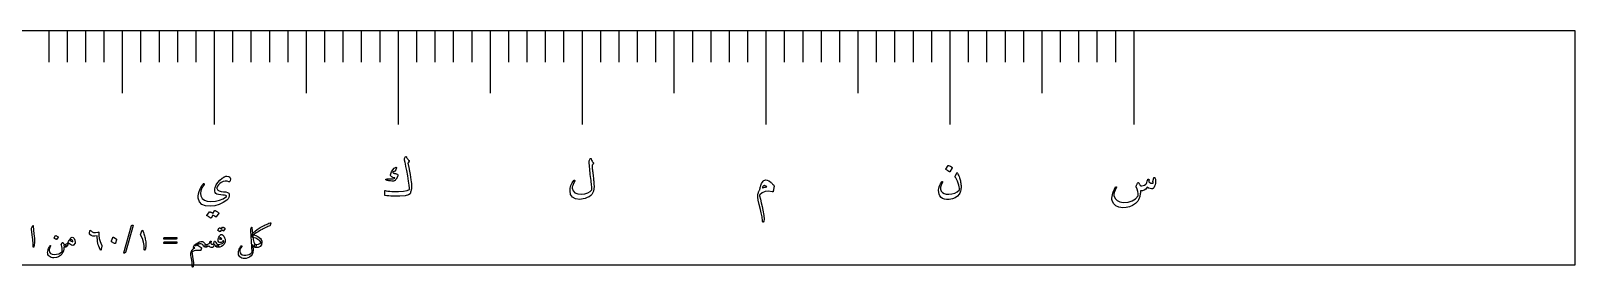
# Model space of a CAD drawing. Header units: millimetres. Extents: x -198 to 198, y 0 to 30.
# Drawn here: x 0.1 to 198, y -0.3 to 30 of the extents above; entities that cross this region are included whole.
import ezdxf

# ---------------------------------------------------------------- set-up
doc = ezdxf.new("R2010")
doc.units = ezdxf.units.MM
for name, color, linetype in [('CUT_OUTER', 1, 'Continuous'), ('ENGRAVE', 7, 'Continuous'), ('ENGRAVE_FINE', 8, 'Continuous'), ('TEXT', 5, 'Continuous')]:
    doc.layers.add(name, color=color, linetype=linetype)

msp = doc.modelspace()

# ---------------------------------------------------------------- linework, layer by layer
at = {"layer": 'CUT_OUTER'}
msp.add_lwpolyline([(-197.9899, 0), (197.9899, 0), (197.9899, 30), (-197.9899, 30)], close=True, dxfattribs=at)
at = {"layer": 'ENGRAVE'}
for points in [[(11.7851, 30), (11.7851, 22)], [(23.5702, 30), (23.5702, 18)], [(35.3553, 30), (35.3553, 22)], [(47.1405, 30), (47.1405, 18)], [(58.9256, 30), (58.9256, 22)], [(70.7107, 30), (70.7107, 18)], [(82.4958, 30), (82.4958, 22)], [(94.2809, 30), (94.2809, 18)], [(106.066, 30), (106.066, 22)], [(117.8511, 30), (117.8511, 18)], [(129.6362, 30), (129.6362, 22)], [(141.4214, 30), (141.4214, 18)]]:
    msp.add_lwpolyline(points, dxfattribs=at)
at = {"layer": 'ENGRAVE_FINE'}
for points in [[(2.357, 30), (2.357, 26)], [(4.714, 30), (4.714, 26)], [(7.0711, 30), (7.0711, 26)], [(9.4281, 30), (9.4281, 26)], [(14.1421, 30), (14.1421, 26)], [(16.4992, 30), (16.4992, 26)], [(18.8562, 30), (18.8562, 26)], [(21.2132, 30), (21.2132, 26)], [(25.9272, 30), (25.9272, 26)], [(28.2843, 30), (28.2843, 26)], [(30.6413, 30), (30.6413, 26)], [(32.9983, 30), (32.9983, 26)], [(37.7124, 30), (37.7124, 26)], [(40.0694, 30), (40.0694, 26)], [(42.4264, 30), (42.4264, 26)], [(44.7834, 30), (44.7834, 26)], [(49.4975, 30), (49.4975, 26)], [(51.8545, 30), (51.8545, 26)], [(54.2115, 30), (54.2115, 26)], [(56.5685, 30), (56.5685, 26)], [(61.2826, 30), (61.2826, 26)], [(63.6396, 30), (63.6396, 26)], [(65.9966, 30), (65.9966, 26)], [(68.3537, 30), (68.3537, 26)], [(73.0677, 30), (73.0677, 26)], [(75.4247, 30), (75.4247, 26)], [(77.7817, 30), (77.7817, 26)], [(80.1388, 30), (80.1388, 26)], [(84.8528, 30), (84.8528, 26)], [(87.2098, 30), (87.2098, 26)], [(89.5669, 30), (89.5669, 26)], [(91.9239, 30), (91.9239, 26)], [(96.6379, 30), (96.6379, 26)], [(98.9949, 30), (98.9949, 26)], [(101.352, 30), (101.352, 26)], [(103.709, 30), (103.709, 26)], [(108.423, 30), (108.423, 26)], [(110.7801, 30), (110.7801, 26)], [(113.1371, 30), (113.1371, 26)], [(115.4941, 30), (115.4941, 26)], [(120.2082, 30), (120.2082, 26)], [(122.5652, 30), (122.5652, 26)], [(124.9222, 30), (124.9222, 26)], [(127.2792, 30), (127.2792, 26)], [(131.9933, 30), (131.9933, 26)], [(134.3503, 30), (134.3503, 26)], [(136.7073, 30), (136.7073, 26)], [(139.0643, 30), (139.0643, 26)]]:
    msp.add_lwpolyline(points, dxfattribs=at)
at = {"layer": 'TEXT'}
for points in [[(48.1953, 13.8452), (48.2316, 13.776), (48.2695, 13.7105), (48.309, 13.6486), (48.3501, 13.5903), (48.3933, 13.5357), (48.4388, 13.4847), (48.4868, 13.4373), (48.5372, 13.3935), (48.5566, 13.369), (48.563, 13.3403), (48.5566, 13.3077), (48.5372, 13.271), (48.4211, 13.0774), (48.4098, 13.0565), (48.4017, 13.0387), (48.3969, 13.0242), (48.3953, 13.0129), (48.5013, 12.4897), (48.5937, 12.0169), (48.6723, 11.5946), (48.7372, 11.2226), (48.788, 10.9014), (48.8243, 10.6315), (48.8461, 10.4127), (48.8534, 10.2452), (48.8534, 9.929), (48.8477, 9.8288), (48.8372, 9.7282), (48.8219, 9.6272), (48.8017, 9.5258), (48.7763, 9.424), (48.7453, 9.3218), (48.7086, 9.2192), (48.6663, 9.1161), (48.4719, 8.9633), (48.0437, 8.8597), (47.3816, 8.8052), (46.4856, 8.8), (46.2058, 8.8097), (45.9469, 8.8258), (45.709, 8.8484), (45.4921, 8.8774), (45.4723, 8.8859), (45.4582, 8.8984), (45.4497, 8.9149), (45.4469, 8.9355), (45.4411, 9.0343), (45.4364, 9.1242), (45.433, 9.2052), (45.4308, 9.2774), (45.4298, 9.3415), (45.43, 9.3984), (45.4314, 9.448), (45.434, 9.4903), (45.4368, 9.5141), (45.4453, 9.5274), (45.4594, 9.5302), (45.4792, 9.5226), (45.63, 9.477), (45.8243, 9.4435), (46.0622, 9.4222), (46.3437, 9.4129), (47.1844, 9.4133), (47.8421, 9.4532), (48.3167, 9.5327), (48.6082, 9.6516), (48.6078, 9.848), (48.5679, 10.2048), (48.4884, 10.7222), (48.3695, 11.4), (48.2449, 12.0786), (48.1485, 12.5919), (48.0804, 12.9399), (48.0405, 13.1226), (48.028, 13.1726), (48.0163, 13.2194), (48.0054, 13.2629), (47.9953, 13.3032), (47.986, 13.3399), (47.9775, 13.3726), (47.9699, 13.4012), (47.963, 13.4258), (47.9517, 13.4794), (47.9501, 13.5306), (47.9582, 13.5794), (47.9759, 13.6258), (48.0985, 13.871), (48.1086, 13.8875), (48.1195, 13.8984), (48.1312, 13.9036), (48.1437, 13.9032), (48.159, 13.8948), (48.1727, 13.8823), (48.1848, 13.8657), (48.1953, 13.8452)], [(46.8985, 12.5032), (46.9106, 12.5016), (46.9211, 12.4968), (46.93, 12.4887), (46.9372, 12.4774), (46.9396, 12.4673), (46.9405, 12.4565), (46.9396, 12.4448), (46.9372, 12.4323), (46.8017, 12.0903), (46.7852, 12.0556), (46.7679, 12.029), (46.7497, 12.0105), (46.7308, 12), (46.6497, 11.977), (46.5808, 11.9468), (46.5239, 11.9093), (46.4792, 11.8645), (46.4703, 11.8411), (46.4824, 11.8161), (46.5155, 11.7895), (46.5695, 11.7613), (46.6056, 11.7488), (46.6429, 11.7371), (46.6814, 11.7262), (46.7211, 11.7161), (46.7624, 11.7069), (46.8058, 11.6984), (46.8511, 11.6907), (46.8985, 11.6839), (47.0622, 11.6157), (47.1146, 11.4758), (47.0558, 11.2641), (46.8856, 10.9806), (46.8155, 10.8964), (46.7469, 10.8306), (46.68, 10.7835), (46.6146, 10.7548), (46.5429, 10.7399), (46.4437, 10.7339), (46.3171, 10.7367), (46.163, 10.7484), (46.0844, 10.756), (46.0098, 10.7661), (45.9392, 10.7786), (45.8727, 10.7935), (45.8102, 10.8097), (45.7517, 10.8258), (45.6973, 10.8419), (45.6469, 10.8581), (45.6159, 10.8754), (45.5937, 10.8952), (45.5804, 10.9173), (45.5759, 10.9419), (45.58, 10.9673), (45.5921, 10.9855), (45.6122, 10.9964), (45.6405, 11), (45.7304, 11.006), (45.8324, 11.0113), (45.9465, 11.0157), (46.0727, 11.0194), (46.3082, 11.0262), (46.4921, 11.0403), (46.6243, 11.0617), (46.705, 11.0903), (46.7155, 11.098), (46.7211, 11.1081), (46.7219, 11.1206), (46.7179, 11.1355), (46.7122, 11.1448), (46.7017, 11.1532), (46.6864, 11.1609), (46.6663, 11.1677), (46.4792, 11.2129), (46.4009, 11.2355), (46.334, 11.2645), (46.2784, 11.3), (46.234, 11.3419), (46.1965, 11.3911), (46.1743, 11.4419), (46.1675, 11.4944), (46.1759, 11.5484), (46.2937, 11.9129), (46.4534, 12.1935), (46.655, 12.3903), (46.8985, 12.5032)], [(71.7526, 13.6), (71.7639, 13.6198), (71.7784, 13.6339), (71.7962, 13.6423), (71.8171, 13.6452), (71.8381, 13.6415), (71.8558, 13.6306), (71.8704, 13.6125), (71.8816, 13.5871), (71.9417, 13.4391), (72.0058, 13.3113), (72.074, 13.2036), (72.1462, 13.1161), (72.1675, 13.0847), (72.1736, 13.0484), (72.1643, 13.0073), (72.1397, 12.9613), (72.124, 12.9391), (72.1091, 12.9177), (72.095, 12.8972), (72.0816, 12.8774), (72.0691, 12.8589), (72.0575, 12.8419), (72.0466, 12.8266), (72.0365, 12.8129), (72.0195, 12.7879), (72.0075, 12.7581), (72.0002, 12.7234), (71.9978, 12.6839), (72.0054, 12.5724), (72.0155, 12.4508), (72.028, 12.3192), (72.0429, 12.1774), (72.0599, 12.0256), (72.0784, 11.8637), (72.0986, 11.6917), (72.1204, 11.5097), (72.1448, 11.328), (72.1663, 11.1573), (72.1851, 10.9974), (72.201, 10.8484), (72.2145, 10.7099), (72.226, 10.5815), (72.2355, 10.4631), (72.2429, 10.3548), (72.2514, 10.0343), (72.2252, 9.7306), (72.1643, 9.444), (72.0687, 9.1742), (71.9756, 9.0157), (71.8316, 8.8694), (71.6369, 8.7351), (71.3913, 8.6129), (71.1252, 8.5117), (70.8752, 8.4403), (70.6413, 8.3988), (70.4236, 8.3871), (69.8784, 8.4621), (69.4881, 8.6677), (69.2526, 9.004), (69.172, 9.471), (69.2002, 9.819), (69.2913, 10.1597), (69.4454, 10.4931), (69.6623, 10.8194), (69.6788, 10.8383), (69.6962, 10.85), (69.7143, 10.8544), (69.7333, 10.8516), (69.7534, 10.844), (69.7687, 10.8339), (69.7792, 10.8214), (69.7849, 10.8065), (69.7889, 10.7843), (69.7881, 10.7629), (69.7825, 10.7423), (69.772, 10.7226), (69.624, 10.4343), (69.522, 10.1887), (69.4659, 9.9859), (69.4558, 9.8258), (69.5635, 9.481), (69.7962, 9.2403), (70.1538, 9.1036), (70.6365, 9.071), (71.0716, 9.1181), (71.4413, 9.2274), (71.7458, 9.3988), (71.9849, 9.6323), (71.9798, 9.745), (71.9712, 9.8766), (71.9589, 10.0272), (71.9429, 10.1968), (71.923, 10.3857), (71.8986, 10.5944), (71.8698, 10.8228), (71.8365, 11.071), (71.805, 11.327), (71.7752, 11.579), (71.747, 11.827), (71.7204, 12.071), (71.6958, 12.3109), (71.6736, 12.5468), (71.6538, 12.7786), (71.6365, 13.0065), (71.6107, 13.2258), (71.6119, 13.2508), (71.6155, 13.2742), (71.6216, 13.296), (71.63, 13.3161)], [(117.6382, 12.7355), (117.6463, 12.7435), (117.6576, 12.7484), (117.6721, 12.75), (117.6898, 12.7484), (117.8152, 12.6976), (117.9334, 12.6355), (118.0443, 12.5621), (118.1479, 12.4774), (118.158, 12.4645), (118.1624, 12.4516), (118.1612, 12.4387), (118.1544, 12.4258), (117.8511, 11.9355), (117.8398, 11.9238), (117.8253, 11.921), (117.8076, 11.927), (117.7866, 11.9419), (117.7685, 11.9548), (117.7398, 11.9742), (117.7007, 12), (117.6511, 12.0323), (117.5902, 12.071), (117.5173, 12.1161), (117.4322, 12.1677), (117.335, 12.2258), (117.3221, 12.2355), (117.3156, 12.2452), (117.3156, 12.2548), (117.3221, 12.2645)], [(25.4347, 10.6581), (25.2259, 10.7278), (24.9928, 10.7306), (24.7355, 10.6665), (24.4541, 10.5355), (24.2755, 10.4105), (24.1267, 10.2613), (24.0077, 10.0879), (23.9186, 9.8903), (23.9097, 9.8508), (23.9089, 9.8097), (23.9162, 9.7669), (23.9315, 9.7226), (24.0339, 9.5847), (24.2057, 9.4806), (24.4468, 9.4105), (24.7573, 9.3742), (25.0638, 9.3415), (25.2864, 9.2823), (25.4251, 9.1964), (25.4799, 9.0839), (25.486, 8.8484), (25.4396, 8.6387), (25.3408, 8.4548), (25.1896, 8.2968), (24.7093, 7.969), (24.1976, 7.7274), (23.6545, 7.5722), (23.0799, 7.5032), (22.4525, 7.5468), (21.9831, 7.7355), (21.6718, 8.0694), (21.5186, 8.5484), (21.5097, 8.8113), (21.5476, 9.0968), (21.6323, 9.4048), (21.7638, 9.7355), (21.8095, 9.8274), (21.8565, 9.9161), (21.9047, 10.0016), (21.9541, 10.0839), (22.0051, 10.1633), (22.0581, 10.2403), (22.1132, 10.3149), (22.1702, 10.3871), (22.2009, 10.4169), (22.2283, 10.429), (22.2525, 10.4234), (22.2735, 10.4), (22.2851, 10.371), (22.288, 10.3419), (22.2819, 10.3129), (22.267, 10.2839), (22.0017, 9.8565), (21.8444, 9.471), (21.7952, 9.1274), (21.8541, 8.8258), (22.0436, 8.5081), (22.3218, 8.2839), (22.6888, 8.1532), (23.1444, 8.1161), (23.7283, 8.1625), (24.2541, 8.2823), (24.7218, 8.4754), (25.1315, 8.7419), (25.1561, 8.7645), (25.1654, 8.7871), (25.1593, 8.8097), (25.138, 8.8323), (25.0513, 8.8742), (24.9009, 8.9097), (24.6868, 8.9387), (24.4089, 8.9613), (24.1263, 8.996), (23.9105, 9.0613), (23.7618, 9.1573), (23.6799, 9.2839), (23.642, 9.4327), (23.6315, 9.5887), (23.6485, 9.752), (23.6928, 9.9226), (23.8368, 10.2577), (24.0364, 10.5661), (24.2916, 10.848), (24.6025, 11.1032), (24.6851, 11.1637), (24.7654, 11.2161), (24.8432, 11.2605), (24.9186, 11.2968), (24.9912, 11.3254), (25.0605, 11.3468), (25.1267, 11.3609), (25.1896, 11.3677), (25.4355, 11.3448), (25.5864, 11.2371), (25.642, 11.0448), (25.6025, 10.7677), (25.5726, 10.6931), (25.5347, 10.65), (25.4888, 10.6383), (25.4347, 10.6581)], [(93.4938, 9.6129), (93.5113, 9.7159), (93.5317, 9.8185), (93.5549, 9.9208), (93.5809, 10.0226), (93.6105, 10.1232), (93.6446, 10.2218), (93.6831, 10.3183), (93.7261, 10.4129), (93.8212, 10.5843), (93.9196, 10.7177), (94.0212, 10.8133), (94.1261, 10.871), (94.2857, 10.8988), (94.4615, 10.8661), (94.6535, 10.773), (94.8615, 10.6194), (94.9188, 10.5702), (94.9745, 10.5194), (95.0285, 10.4669), (95.0809, 10.4129), (95.1321, 10.3573), (95.1825, 10.3), (95.2321, 10.2411), (95.2809, 10.1806), (95.3059, 10.1456), (95.3228, 10.1113), (95.3317, 10.0778), (95.3325, 10.0452), (95.3107, 9.9135), (95.2906, 9.796), (95.272, 9.6925), (95.2551, 9.6032), (95.2402, 9.5292), (95.2277, 9.4718), (95.2176, 9.4308), (95.2099, 9.4065), (95.191, 9.3766), (95.1664, 9.3581), (95.1361, 9.3508), (95.1003, 9.3548), (94.6007, 9.425), (94.1664, 9.3839), (93.7974, 9.2315), (93.4938, 8.9677), (93.4724, 8.9355), (93.4599, 8.9032), (93.4563, 8.871), (93.4615, 8.8387), (93.5753, 8.404), (93.6841, 7.9516), (93.7882, 7.4815), (93.8874, 6.9935), (93.9995, 6.3371), (94.0454, 5.8645), (94.0253, 5.5758), (93.939, 5.471), (93.9039, 5.479), (93.8761, 5.5097), (93.8555, 5.5629), (93.8422, 5.6387), (93.8265, 5.7968), (93.8051, 5.9613), (93.7781, 6.1323), (93.7454, 6.3097), (93.7079, 6.4931), (93.6664, 6.6823), (93.6208, 6.877), (93.5712, 7.0774), (93.4055, 7.7496), (93.2954, 8.2823), (93.241, 8.6754), (93.2422, 8.929), (93.2605, 9.047), (93.2833, 9.1556), (93.3105, 9.255), (93.3422, 9.3452), (93.3771, 9.426), (93.414, 9.4976), (93.4529, 9.5599), (93.4938, 9.6129)], [(93.8293, 9.8516), (93.889, 9.8764), (93.9519, 9.8992), (94.018, 9.92), (94.0874, 9.9387), (94.1595, 9.9554), (94.2341, 9.9702), (94.3111, 9.9829), (94.3906, 9.9935), (94.2789, 10.0786), (94.1825, 10.1339), (94.1015, 10.1593), (94.0357, 10.1548), (93.9575, 10.1165), (93.897, 10.0532), (93.8543, 9.9649), (93.8293, 9.8516)], [(118.8318, 11.7677), (118.8858, 11.6589), (118.9382, 11.5452), (118.989, 11.4266), (119.0382, 11.3032), (119.085, 11.1742), (119.1285, 11.0387), (119.1689, 10.8968), (119.206, 10.7484), (119.2378, 10.6006), (119.2624, 10.454), (119.2798, 10.3087), (119.2898, 10.1645), (119.2927, 10.0212), (119.2882, 9.8782), (119.2765, 9.7357), (119.2576, 9.5935), (119.2261, 9.4444), (119.1834, 9.3065), (119.1294, 9.1798), (119.064, 9.0645), (118.8419, 8.802), (118.5495, 8.6016), (118.187, 8.4633), (117.7544, 8.3871), (117.4415, 8.3794), (117.1673, 8.421), (116.9318, 8.5117), (116.735, 8.6516), (116.587, 8.8315), (116.485, 9.0419), (116.429, 9.2831), (116.4189, 9.5548), (116.4556, 9.8427), (116.5334, 10.1194), (116.6523, 10.3847), (116.8124, 10.6387), (116.8378, 10.6677), (116.8624, 10.6839), (116.8862, 10.6871), (116.9092, 10.6774), (116.9306, 10.6573), (116.9366, 10.629), (116.9273, 10.5927), (116.9027, 10.5484), (116.7431, 10.2286), (116.664, 9.9403), (116.6656, 9.6835), (116.7479, 9.4581), (116.8983, 9.2774), (117.1108, 9.1484), (117.3854, 9.071), (117.7221, 9.0452), (118.129, 9.0851), (118.4915, 9.1919), (118.8096, 9.3657), (119.0834, 9.6065), (119.089, 9.6149), (119.0931, 9.6274), (119.0955, 9.644), (119.0963, 9.6645), (119.087, 9.8262), (119.0527, 10.0145), (118.9935, 10.2294), (118.9092, 10.471), (118.8616, 10.5925), (118.8156, 10.7056), (118.7713, 10.8103), (118.7285, 10.9065), (118.687, 10.9938), (118.6463, 11.0718), (118.6064, 11.1405), (118.5673, 11.2), (118.5487, 11.231), (118.5382, 11.2597), (118.5358, 11.2859), (118.5415, 11.3097), (118.735, 11.7871), (118.7531, 11.8149), (118.7753, 11.821), (118.8015, 11.8052), (118.8318, 11.7677)], [(143.9826, 11.1419), (143.9939, 11.1702), (144.0085, 11.1903), (144.0262, 11.2024), (144.0472, 11.2065), (144.0742, 11.2032), (144.0972, 11.1935), (144.1161, 11.1774), (144.131, 11.1548), (144.1677, 11.0742), (144.1939, 10.9742), (144.2097, 10.8548), (144.2149, 10.7161), (144.2008, 10.4895), (144.1585, 10.2742), (144.0879, 10.0702), (143.9891, 9.8774), (143.9552, 9.831), (143.9181, 9.7952), (143.8778, 9.7698), (143.8343, 9.7548), (143.6766, 9.7448), (143.5068, 9.7726), (143.325, 9.8383), (143.131, 9.9419), (142.9677, 9.7181), (142.7746, 9.5694), (142.5516, 9.4956), (142.2988, 9.4968), (142.2905, 9.3607), (142.2786, 9.2298), (142.2631, 9.1042), (142.2439, 8.9839), (142.2212, 8.8679), (142.1947, 8.7556), (142.1647, 8.647), (142.131, 8.5419), (142.0528, 8.3524), (141.9472, 8.1774), (141.8141, 8.0169), (141.6536, 7.871), (141.2782, 7.621), (140.881, 7.4452), (140.4621, 7.3435), (140.0214, 7.3161), (139.525, 7.3835), (139.1326, 7.5597), (138.8443, 7.8448), (138.6601, 8.2387), (138.6351, 8.3806), (138.631, 8.5484), (138.648, 8.7419), (138.6859, 8.9613), (138.7468, 9.2016), (138.8326, 9.4516), (138.9435, 9.7113), (139.0794, 9.9806), (139.0903, 9.9976), (139.1036, 10.0097), (139.1193, 10.0169), (139.1375, 10.0194), (139.1556, 10.0177), (139.1714, 10.0129), (139.1847, 10.0048), (139.1955, 9.9935), (139.2028, 9.977), (139.2052, 9.9597), (139.2028, 9.9415), (139.1955, 9.9226), (139.023, 9.5641), (138.9117, 9.2694), (138.8617, 9.0383), (138.873, 8.871), (139.0359, 8.502), (139.2923, 8.2339), (139.6423, 8.0665), (140.0859, 8), (140.706, 8.0395), (141.231, 8.1968), (141.6609, 8.4718), (141.9955, 8.8645), (141.9943, 9.1234), (141.952, 9.3968), (141.8685, 9.6847), (141.7439, 9.9871), (141.7282, 10.0177), (141.7197, 10.0452), (141.7185, 10.0694), (141.7246, 10.0903), (141.7593, 10.1623), (141.7923, 10.2298), (141.8238, 10.2929), (141.8536, 10.3516), (141.8818, 10.405), (141.9085, 10.4524), (141.9335, 10.4938), (141.9568, 10.529), (141.9701, 10.544), (141.9843, 10.55), (141.9992, 10.5472), (142.0149, 10.5355), (142.023, 10.5266), (142.0343, 10.5129), (142.0488, 10.4944), (142.0665, 10.471), (142.0867, 10.4427), (142.1085, 10.4097), (142.1318, 10.3718), (142.1568, 10.329), (142.2076, 10.2468), (142.2504, 10.1871), (142.2851, 10.15), (142.3117, 10.1355), (142.4794, 10.1214), (142.6472, 10.15), (142.8149, 10.2214), (142.9826, 10.3355), (143.0435, 10.4113), (143.1036, 10.5355), (143.1629, 10.7081), (143.2214, 10.929), (143.227, 10.95), (143.2375, 10.9677), (143.2528, 10.9823), (143.273, 10.9935), (143.2919, 11.0008), (143.3101, 11.0032), (143.3274, 11.0008), (143.3439, 10.9935), (143.3685, 10.9532), (143.3778, 10.8774), (143.3718, 10.7661), (143.3504, 10.6194), (143.4806, 10.5395), (143.6197, 10.4871), (143.7677, 10.4621), (143.9246, 10.4645), (143.9226, 10.5117), (143.9165, 10.55), (143.9064, 10.5794), (143.8923, 10.6), (143.8762, 10.6194), (143.8665, 10.6387), (143.8633, 10.6581), (143.8665, 10.6774)], [(23.6283, 6.9355), (23.6364, 6.9435), (23.6476, 6.9484), (23.6622, 6.95), (23.6799, 6.9484), (23.7434, 6.9246), (23.8049, 6.8984), (23.8644, 6.8698), (23.9218, 6.8387), (23.9777, 6.8048), (24.0323, 6.7677), (24.0858, 6.7274), (24.138, 6.6839), (24.148, 6.6706), (24.1525, 6.6565), (24.1513, 6.6415), (24.1444, 6.6258), (23.8347, 6.1355), (23.8263, 6.129), (23.8138, 6.129), (23.7972, 6.1355), (23.7767, 6.1484), (23.7626, 6.1603), (23.7396, 6.1766), (23.7077, 6.1974), (23.667, 6.2226), (23.617, 6.2526), (23.5573, 6.2879), (23.488, 6.3284), (23.4089, 6.3742), (23.1638, 5.9935), (23.1525, 5.9819), (23.138, 5.979), (23.1202, 5.9851), (23.0993, 6), (23.0811, 6.0129), (23.0525, 6.0323), (23.0134, 6.0581), (22.9638, 6.0903), (22.9029, 6.129), (22.8299, 6.1742), (22.7448, 6.2258), (22.6476, 6.2839), (22.6376, 6.2935), (22.6331, 6.3032), (22.6343, 6.3129), (22.6412, 6.3226), (22.9573, 6.7935), (22.9654, 6.8016), (22.9767, 6.8065), (22.9912, 6.8081), (23.0089, 6.8065), (23.063, 6.7889), (23.1154, 6.7685), (23.1662, 6.7454), (23.2154, 6.7194), (23.263, 6.6909), (23.3089, 6.6605), (23.3533, 6.628), (23.396, 6.5935)], [(0.2702, 4.9516), (0.3087, 5.0262), (0.3397, 5.0524), (0.3632, 5.0302), (0.379, 4.9597), (0.4718, 3.9718), (0.527, 3.3654), (0.5393, 2.881), (0.5088, 2.5186), (0.4355, 2.2782), (0.4221, 2.2586), (0.4103, 2.248), (0.3999, 2.2465), (0.3911, 2.254), (0.3841, 2.2659), (0.379, 2.2812), (0.376, 2.3002), (0.375, 2.3226), (0.375, 2.4972), (0.3669, 2.6825), (0.3508, 2.8783), (0.3266, 3.0847), (0.3213, 3.1386), (0.3054, 3.2843), (0.279, 3.5217), (0.2419, 3.8508), (0.1532, 4.5806), (0.1512, 4.6195), (0.1532, 4.6552), (0.1593, 4.688), (0.1694, 4.7177)], [(7.6371, 4.3548), (7.6583, 4.4166), (7.6895, 4.4365), (7.7308, 4.4146), (7.7823, 4.3508), (7.9244, 4.2117), (8.121, 4.1411), (8.372, 4.1391), (8.6774, 4.2056), (8.7243, 4.2135), (8.756, 4.2046), (8.7727, 4.1792), (8.7742, 4.1371), (8.7674, 3.7465), (8.8236, 3.3569), (8.9428, 2.9682), (9.125, 2.5806), (9.1487, 2.5267), (9.1633, 2.4738), (9.1689, 2.4219), (9.1653, 2.371), (9.0968, 1.9879), (9.0751, 1.9108), (9.0464, 1.881), (9.0106, 1.8987), (8.9677, 1.9637), (8.87, 2.1652), (8.7863, 2.3705), (8.7167, 2.5795), (8.6613, 2.7923), (8.62, 3.0084), (8.5927, 3.2273), (8.5796, 3.449), (8.5806, 3.6734), (8.5796, 3.6915), (8.5766, 3.7056), (8.5716, 3.7157), (8.5645, 3.7218), (8.5625, 3.7218), (8.5605, 3.7218), (8.5585, 3.7218), (8.5565, 3.7218), (8.2588, 3.6706), (8.003, 3.6825), (7.7891, 3.7573), (7.6169, 3.8952), (7.5932, 3.9282), (7.5786, 3.9627), (7.5731, 3.9987), (7.5766, 4.0363)], [(13.125, 5.0806), (13.1416, 5.0784), (13.1552, 5.0716), (13.1658, 5.0602), (13.1734, 5.0444), (12.1935, 1.5887), (12.1888, 1.5776), (12.1784, 1.5645), (12.1626, 1.5494), (12.1411, 1.5323), (12.1182, 1.5181), (12.0938, 1.5081), (12.0678, 1.502), (12.0403, 1.5), (12.03, 1.5005), (12.0192, 1.502), (12.0078, 1.5045), (11.996, 1.5081), (11.9884, 1.5118), (11.9819, 1.5151), (11.9763, 1.5179), (11.9718, 1.5202), (11.9677, 1.5282), (12.9677, 5.0242), (12.969, 5.0285), (12.9728, 5.0333), (12.9791, 5.0386), (12.9879, 5.0444), (12.9975, 5.0504), (13.0101, 5.0565), (13.0257, 5.0625), (13.0444, 5.0685), (13.063, 5.0738), (13.0827, 5.0776), (13.1033, 5.0799), (13.125, 5.0806)], [(14.2863, 4.3629), (14.3175, 4.4234), (14.3548, 4.4315), (14.3982, 4.3871), (14.4476, 4.2903), (14.5038, 4.1399), (14.5554, 3.9909), (14.6026, 3.8435), (14.6452, 3.6976), (14.683, 3.5532), (14.7157, 3.4103), (14.7434, 3.2689), (14.7661, 3.129), (14.7901, 2.9393), (14.8054, 2.7611), (14.8122, 2.5945), (14.8105, 2.4395), (14.8009, 2.2959), (14.7843, 2.1633), (14.7606, 2.0418), (14.7298, 1.9315), (14.7162, 1.904), (14.6996, 1.8861), (14.6799, 1.8778), (14.6573, 1.879), (14.6343, 1.8886), (14.6179, 1.9052), (14.6081, 1.9289), (14.6048, 1.9597), (14.5832, 2.4574), (14.506, 2.9224), (14.3735, 3.3546), (14.1855, 3.754), (14.159, 3.8122), (14.1442, 3.8659), (14.1409, 3.9151), (14.1492, 3.9597)], [(24.6331, 4.8387), (24.6381, 4.8438), (24.6452, 4.8468), (24.6542, 4.8478), (24.6653, 4.8468), (24.705, 4.8319), (24.7434, 4.8155), (24.7806, 4.7976), (24.8165, 4.7782), (24.8514, 4.7571), (24.8856, 4.7339), (24.919, 4.7087), (24.9516, 4.6815), (24.9579, 4.6731), (24.9607, 4.6643), (24.9599, 4.655), (24.9556, 4.6452), (24.7621, 4.3387), (24.7568, 4.3347), (24.749, 4.3347), (24.7387, 4.3387), (24.7258, 4.3468), (24.717, 4.3542), (24.7026, 4.3644), (24.6827, 4.3774), (24.6573, 4.3931), (24.626, 4.4119), (24.5887, 4.434), (24.5454, 4.4593), (24.496, 4.4879), (24.3427, 4.25), (24.3357, 4.2427), (24.3266, 4.2409), (24.3155, 4.2447), (24.3024, 4.254), (24.2911, 4.2621), (24.2732, 4.2742), (24.2487, 4.2903), (24.2177, 4.3105), (24.1797, 4.3347), (24.1341, 4.3629), (24.0809, 4.3952), (24.0202, 4.4315), (24.0139, 4.4375), (24.0111, 4.4435), (24.0118, 4.4496), (24.0161, 4.4556), (24.2137, 4.75), (24.2188, 4.755), (24.2258, 4.7581), (24.2349, 4.7591), (24.246, 4.7581), (24.2797, 4.7471), (24.3125, 4.7344), (24.3443, 4.7199), (24.375, 4.7036), (24.4047, 4.6859), (24.4335, 4.6668), (24.4612, 4.6465), (24.4879, 4.625)], [(28.5161, 2.375), (28.5502, 1.9287), (28.5272, 1.5736), (28.4473, 1.3097), (28.3105, 1.1371), (28.095, 0.9904), (27.8841, 0.8851), (27.6777, 0.8211), (27.4758, 0.7984), (27.2868, 0.8105), (27.119, 0.8508), (26.9723, 0.9194), (26.8468, 1.0161), (26.7513, 1.1376), (26.6905, 1.2802), (26.6646, 1.4441), (26.6734, 1.629), (26.6912, 1.7278), (26.7162, 1.8266), (26.7486, 1.9254), (26.7883, 2.0242), (26.8356, 2.123), (26.8906, 2.2218), (26.9535, 2.3206), (27.0242, 2.4194), (27.0348, 2.4299), (27.0464, 2.4375), (27.059, 2.442), (27.0726, 2.4435), (27.0839, 2.442), (27.0938, 2.4375), (27.1021, 2.4299), (27.1089, 2.4194), (27.1127, 2.4065), (27.1119, 2.3921), (27.1066, 2.3763), (27.0968, 2.3589), (26.9569, 2.1242), (26.876, 1.9123), (26.8541, 1.723), (26.8911, 1.5565), (26.9952, 1.3999), (27.1502, 1.2933), (27.3561, 1.2366), (27.6129, 1.2298), (27.8402, 1.2661), (28.0544, 1.3427), (28.2555, 1.4597), (28.4435, 1.6169), (28.25, 4.3589), (28.2457, 4.4244), (28.245, 4.4798), (28.2477, 4.5252), (28.254, 4.5605), (28.3306, 4.8024), (28.3569, 4.8246), (28.379, 4.8185), (28.3972, 4.7843), (28.4113, 4.7218), (28.5161, 3.6532), (28.5678, 3.2324), (28.6381, 2.9214), (28.7271, 2.7203), (28.8347, 2.629), (28.8911, 2.594), (28.9274, 2.5534), (28.9435, 2.5073), (28.9395, 2.4556), (28.906, 2.3448), (28.878, 2.2661), (28.8556, 2.2198), (28.8387, 2.2056), (28.7261, 2.2475), (28.63, 2.3246), (28.5507, 2.437), (28.4879, 2.5847)], [(28.6089, 3.8427), (28.9093, 3.7442), (29.1573, 3.6341), (29.3528, 3.5123), (29.496, 3.379), (29.5824, 3.2606), (29.6442, 3.1431), (29.6812, 3.0267), (29.6935, 2.9113), (29.6399, 2.5723), (29.4788, 2.3417), (29.2104, 2.2195), (28.8347, 2.2056), (28.808, 2.2127), (28.7843, 2.2298), (28.7636, 2.2571), (28.746, 2.2944), (28.7301, 2.3475), (28.7228, 2.3982), (28.724, 2.4463), (28.7339, 2.4919), (28.7568, 2.5565), (28.7813, 2.6008), (28.8072, 2.625), (28.8347, 2.629), (29.0426, 2.6167), (29.2349, 2.6482), (29.4115, 2.7235), (29.5726, 2.8427), (29.5824, 2.8526), (29.5877, 2.8619), (29.5885, 2.8707), (29.5847, 2.879), (29.4148, 3.0806), (29.1835, 3.254), (28.8906, 3.3992), (28.5363, 3.5161), (28.4992, 3.5365), (28.4728, 3.5776), (28.4569, 3.6394), (28.4516, 3.7218), (28.4541, 3.7946), (28.4617, 3.8599), (28.4743, 3.9176), (28.4919, 3.9677), (28.6056, 4.1386), (28.8054, 4.3286), (29.0915, 4.5378), (29.4637, 4.7661), (29.6299, 4.8587), (29.7939, 4.9471), (29.9555, 5.0311), (30.1149, 5.1109), (30.2721, 5.1864), (30.4269, 5.2576), (30.5795, 5.3245), (30.7298, 5.3871), (30.7777, 5.3982), (30.8085, 5.3911), (30.8221, 5.3659), (30.8185, 5.3226), (30.7581, 5.0685), (30.7495, 5.0426), (30.7359, 5.0212), (30.7172, 5.0043), (30.6935, 4.9919), (30.5781, 4.948), (30.4536, 4.8967), (30.3201, 4.8381), (30.1774, 4.7722), (30.026, 4.6987), (29.8659, 4.6174), (29.6973, 4.5284), (29.5202, 4.4315), (29.1895, 4.2434), (28.9274, 4.0827), (28.7339, 3.9491), (28.6089, 3.8427)], [(4.0887, 2.8468), (4.1018, 2.869), (4.1169, 2.879), (4.1341, 2.877), (4.1532, 2.8629), (4.1641, 2.8513), (4.1764, 2.8367), (4.1903, 2.8191), (4.2056, 2.7984), (4.2223, 2.7749), (4.2399, 2.749), (4.2586, 2.7205), (4.2782, 2.6895), (4.3067, 2.656), (4.3438, 2.6321), (4.3894, 2.6177), (4.4435, 2.6129), (4.4814, 2.6076), (4.5101, 2.5917), (4.5297, 2.5653), (4.5403, 2.5282), (4.5431, 2.4882), (4.5393, 2.4446), (4.529, 2.3974), (4.5121, 2.3468), (4.4942, 2.3044), (4.4768, 2.2742), (4.4599, 2.256), (4.4435, 2.25), (4.3185, 2.25), (4.2916, 2.0186), (4.2349, 1.7964), (4.1484, 1.5832), (4.0323, 1.379), (3.8548, 1.1764), (3.625, 1.0282), (3.3427, 0.9345), (3.0081, 0.8952), (2.8354, 0.9032), (2.6804, 0.9395), (2.5431, 1.004), (2.4234, 1.0968), (2.3291, 1.2094), (2.2641, 1.3337), (2.2283, 1.4695), (2.2218, 1.6169), (2.2302, 1.697), (2.2475, 1.7838), (2.2736, 1.8774), (2.3085, 1.9778), (2.3517, 2.0851), (2.4027, 2.1991), (2.4616, 2.3199), (2.5282, 2.4476), (2.5348, 2.4582), (2.5423, 2.4657), (2.5509, 2.4703), (2.5605, 2.4718), (2.5736, 2.4708), (2.5847, 2.4677), (2.5938, 2.4627), (2.6008, 2.4556), (2.6066, 2.4448), (2.6079, 2.4325), (2.6046, 2.4186), (2.5968, 2.4032), (2.5111, 2.2266), (2.4516, 2.0796), (2.4183, 1.9624), (2.4113, 1.875), (2.4622, 1.6399), (2.5867, 1.4708), (2.7848, 1.3677), (3.0565, 1.3306), (3.3707, 1.3521), (3.6442, 1.4204), (3.8768, 1.5355), (4.0685, 1.6976), (4.0895, 1.9312), (4.0837, 2.1442), (4.0512, 2.3364), (3.9919, 2.5081), (3.9816, 2.5335), (3.9748, 2.5534), (3.9715, 2.5678), (3.9718, 2.5766)], [(3.2379, 3.746), (3.2429, 3.751), (3.25, 3.754), (3.2591, 3.755), (3.2702, 3.754), (3.3485, 3.7223), (3.4224, 3.6835), (3.4917, 3.6376), (3.5565, 3.5847), (3.5628, 3.5766), (3.5655, 3.5685), (3.5648, 3.5605), (3.5605, 3.5524), (3.371, 3.246), (3.3639, 3.2387), (3.3548, 3.2369), (3.3438, 3.2407), (3.3306, 3.25), (3.3193, 3.2581), (3.3014, 3.2702), (3.277, 3.2863), (3.246, 3.3065), (3.2079, 3.3306), (3.1623, 3.3589), (3.1091, 3.3911), (3.0484, 3.4274), (3.0403, 3.4335), (3.0363, 3.4395), (3.0363, 3.4456), (3.0403, 3.4516)], [(5.3831, 3.5323), (5.5093, 3.4874), (5.6139, 3.3609), (5.6968, 3.1527), (5.7581, 2.8629), (5.7603, 2.842), (5.7591, 2.8236), (5.7543, 2.8077), (5.746, 2.7944), (5.5242, 2.5161), (5.5088, 2.4992), (5.4909, 2.4889), (5.4705, 2.4851), (5.4476, 2.4879), (5.2969, 2.5393), (5.1552, 2.6048), (5.0227, 2.6845), (4.8992, 2.7782), (4.7996, 2.5471), (4.6905, 2.3821), (4.5718, 2.283), (4.4435, 2.25), (4.4292, 2.2553), (4.4143, 2.2712), (4.3989, 2.2976), (4.3831, 2.3347), (4.3586, 2.4264), (4.3498, 2.5), (4.3566, 2.5554), (4.379, 2.5927), (4.3921, 2.6016), (4.4073, 2.6079), (4.4244, 2.6116), (4.4435, 2.6129), (4.5353, 2.6285), (4.625, 2.6714), (4.7127, 2.7414), (4.7984, 2.8387), (4.8359, 2.8952), (4.8921, 2.9879), (4.967, 3.1169), (5.0605, 3.2823), (5.1336, 3.3916), (5.2117, 3.4698), (5.2949, 3.5166), (5.3831, 3.5323)], [(5.0927, 3.1371), (5.1683, 3.0741), (5.254, 3.0222), (5.3498, 2.9814), (5.4556, 2.9516), (5.4498, 3.031), (5.4284, 3.0958), (5.3914, 3.1459), (5.3387, 3.1815), (5.278, 3.1998), (5.2167, 3.1986), (5.155, 3.1777), (5.0927, 3.1371)], [(10.5605, 3.5081), (10.5673, 3.5244), (10.5756, 3.5373), (10.5854, 3.5466), (10.5968, 3.5524), (10.6142, 3.5572), (10.6341, 3.5554), (10.6565, 3.5471), (10.6815, 3.5323), (11.0161, 3.3185), (11.0444, 3.2918), (11.0605, 3.2601), (11.0645, 3.2233), (11.0565, 3.1815), (10.9274, 2.7823), (10.9068, 2.7437), (10.877, 2.7248), (10.8382, 2.7256), (10.7903, 2.746), (10.4234, 2.9597), (10.4042, 2.9778), (10.3952, 3.004), (10.3962, 3.0383), (10.4073, 3.0806)], [(18.7137, 3.2903), (17.1169, 3.2903), (17.1067, 3.2935), (17.1003, 3.3029), (17.0977, 3.3187), (17.0988, 3.3407), (17.1028, 3.3662), (17.1089, 3.3921), (17.1169, 3.4186), (17.127, 3.4456), (17.1385, 3.4699), (17.1507, 3.4884), (17.1637, 3.5011), (17.1774, 3.5081), (18.7661, 3.5081), (18.7782, 3.505), (18.7863, 3.496), (18.7903, 3.4808), (18.7903, 3.4597), (18.7872, 3.4352), (18.7818, 3.4103), (18.7741, 3.3848), (18.7641, 3.3589), (18.7526, 3.3349), (18.7404, 3.3155), (18.7274, 3.3007), (18.7137, 3.2903)], [(18.7137, 2.7218), (17.1169, 2.7218), (17.1067, 2.7249), (17.1003, 2.7344), (17.0977, 2.7501), (17.0988, 2.7722), (17.1028, 2.7976), (17.1089, 2.8236), (17.1169, 2.8501), (17.127, 2.877), (17.1385, 2.9013), (17.1507, 2.9199), (17.1637, 2.9326), (17.1774, 2.9395), (18.7661, 2.9395), (18.7782, 2.9365), (18.7863, 2.9274), (18.7903, 2.9123), (18.7903, 2.8911), (18.7872, 2.8667), (18.7818, 2.8417), (18.7741, 2.8163), (18.7641, 2.7903), (18.7526, 2.7664), (18.7404, 2.747), (18.7274, 2.7321), (18.7137, 2.7218)], [(20.9355, 2.2742), (20.9788, 2.3891), (21.0161, 2.4758), (21.0474, 2.5343), (21.0726, 2.5645), (21.1116, 2.5746), (21.1764, 2.5685), (21.2669, 2.5464), (21.3831, 2.5081), (21.5159, 2.4546), (21.6442, 2.3911), (21.7679, 2.3175), (21.8871, 2.2339), (21.9168, 2.2051), (21.9335, 2.1714), (21.937, 2.1326), (21.9274, 2.0887), (21.9138, 2.0449), (21.9012, 2.006), (21.8896, 1.9723), (21.879, 1.9435), (21.87, 1.9201), (21.8629, 1.9022), (21.8579, 1.8899), (21.8548, 1.8831), (21.838, 1.8516), (21.8196, 1.8296), (21.7996, 1.8173), (21.7782, 1.8145), (21.5685, 1.8334), (21.371, 1.8337), (21.1855, 1.8153), (21.0121, 1.7782), (20.9181, 1.749), (20.8377, 1.7137), (20.7709, 1.6724), (20.7177, 1.625), (20.7165, 1.6155), (20.7167, 1.5993), (20.7185, 1.5762), (20.7218, 1.5464), (20.7266, 1.5097), (20.7329, 1.4662), (20.7407, 1.416), (20.75, 1.3589), (20.8387, 0.7863), (20.8522, 0.7063), (20.8644, 0.6316), (20.8754, 0.5621), (20.8851, 0.498), (20.8933, 0.4394), (20.8997, 0.3866), (20.9044, 0.3396), (20.9073, 0.2984), (20.9136, 0.1384), (20.9083, -0.0071), (20.8914, -0.1379), (20.8629, -0.254), (20.8518, -0.2749), (20.8387, -0.2893), (20.8236, -0.2971), (20.8065, -0.2984), (20.7843, -0.2901), (20.7702, -0.2692), (20.7641, -0.2356), (20.7661, -0.1895), (20.7651, -0.0174), (20.7379, 0.2409), (20.6845, 0.5854), (20.6048, 1.0161), (20.5829, 1.1845), (20.5776, 1.3387), (20.589, 1.4788), (20.6169, 1.6048), (20.6356, 1.6617), (20.6552, 1.7152), (20.6759, 1.7655), (20.6976, 1.8125), (20.7203, 1.856), (20.744, 1.8957), (20.7686, 1.9316), (20.7944, 1.9637), (20.8235, 1.9932), (20.8543, 2.0212), (20.887, 2.0476), (20.9214, 2.0726), (20.9573, 2.0963), (20.9945, 2.119), (21.0329, 2.1406), (21.0726, 2.1613), (21.0701, 2.1633), (21.0665, 2.1653), (21.062, 2.1673), (21.0565, 2.1694), (21.0499, 2.1714), (21.0423, 2.1734), (21.0338, 2.1754), (21.0242, 2.1774), (21.016, 2.1813), (21.0076, 2.185), (20.9989, 2.1884), (20.9899, 2.1915), (20.9807, 2.1947), (20.9713, 2.1981), (20.9616, 2.2017), (20.9516, 2.2056), (20.937, 2.216), (20.9294, 2.2308), (20.9289, 2.2503), (20.9355, 2.2742)], [(22, 3.0081), (22.0733, 2.9922), (22.1522, 2.9446), (22.2366, 2.8652), (22.3266, 2.754), (22.3735, 2.6968), (22.4173, 2.6542), (22.4582, 2.6263), (22.496, 2.6129), (22.5859, 2.5781), (22.63, 2.5141), (22.6283, 2.4209), (22.5806, 2.2984), (22.5663, 2.2772), (22.5474, 2.2621), (22.5239, 2.253), (22.496, 2.25), (22.3979, 2.2661), (22.3054, 2.3145), (22.2185, 2.3952), (22.1371, 2.5081), (22.0638, 2.6006), (21.9728, 2.6603), (21.8642, 2.6872), (21.7379, 2.6815), (21.672, 2.6694), (21.6074, 2.6532), (21.544, 2.6331), (21.4819, 2.6089), (21.4215, 2.5806), (21.3634, 2.5484), (21.3076, 2.5121), (21.254, 2.4718), (21.2061, 2.442), (21.1633, 2.4294), (21.1255, 2.434), (21.0927, 2.4556), (21.0663, 2.4861), (21.0514, 2.5131), (21.0481, 2.5365), (21.0565, 2.5565), (21.0784, 2.5801), (21.1159, 2.6109), (21.1691, 2.6487), (21.2379, 2.6935), (21.47, 2.8311), (21.6744, 2.9294), (21.8511, 2.9884), (22, 3.0081)], [(22.5081, 2.6129), (22.6477, 2.621), (22.7641, 2.6452), (22.8574, 2.6855), (22.9274, 2.7419), (22.9592, 2.786), (22.9899, 2.8417), (23.0197, 2.909), (23.0484, 2.9879), (23.059, 3.0113), (23.0706, 3.0292), (23.0832, 3.0416), (23.0968, 3.0484), (23.1139, 3.0519), (23.129, 3.0504), (23.1421, 3.0439), (23.1532, 3.0323), (23.1628, 3.0151), (23.1673, 2.996), (23.1668, 2.9748), (23.1613, 2.9516), (23.1406, 2.8919), (23.127, 2.8417), (23.1205, 2.8012), (23.121, 2.7702), (23.1346, 2.7261), (23.1633, 2.6905), (23.2072, 2.6636), (23.2661, 2.6452), (23.3317, 2.6366), (23.3871, 2.6391), (23.4325, 2.6527), (23.4677, 2.6774), (23.505, 2.7271), (23.5403, 2.7994), (23.5736, 2.8944), (23.6048, 3.0121), (23.6096, 3.0262), (23.62, 3.0363), (23.6358, 3.0423), (23.6573, 3.0444), (23.6774, 3.0423), (23.6935, 3.0363), (23.7056, 3.0262), (23.7137, 3.0121), (23.7873, 2.8465), (23.8669, 2.7248), (23.9526, 2.6469), (24.0444, 2.6129), (24.0653, 2.6033), (24.0837, 2.5786), (24.0995, 2.5388), (24.1129, 2.4839), (24.1184, 2.4403), (24.119, 2.3982), (24.1144, 2.3576), (24.1048, 2.3185), (24.0935, 2.2886), (24.0796, 2.2671), (24.0633, 2.2543), (24.0444, 2.25), (23.9148, 2.2749), (23.8004, 2.3498), (23.7011, 2.4745), (23.6169, 2.6492), (23.6127, 2.6583), (23.6079, 2.6613), (23.6026, 2.6583), (23.5968, 2.6492), (23.5607, 2.5376), (23.5252, 2.4446), (23.4902, 2.3702), (23.4556, 2.3145), (23.4216, 2.277), (23.3841, 2.249), (23.343, 2.2306), (23.2984, 2.2218), (23.1658, 2.2306), (23.0504, 2.2692), (22.9521, 2.3374), (22.871, 2.4355), (22.7787, 2.3574), (22.6875, 2.3004), (22.5973, 2.2646), (22.5081, 2.25), (22.4851, 2.2555), (22.4647, 2.2722), (22.4468, 2.2999), (22.4315, 2.3387), (22.4045, 2.4587), (22.4083, 2.5444), (22.4428, 2.5958), (22.5081, 2.6129)], [(24.504, 3.8992), (24.5318, 3.8952), (24.5625, 3.8831), (24.5963, 3.8629), (24.6331, 3.8347), (24.7906, 3.6668), (24.9002, 3.4778), (24.9619, 3.2676), (24.9758, 3.0363), (24.9635, 2.9158), (24.9385, 2.8085), (24.901, 2.7142), (24.8508, 2.6331), (24.6883, 2.4655), (24.499, 2.3458), (24.283, 2.2739), (24.0403, 2.25), (24.0159, 2.2558), (23.995, 2.2732), (23.9776, 2.3022), (23.9637, 2.3427), (23.9585, 2.3652), (23.9551, 2.3881), (23.9535, 2.4115), (23.9536, 2.4355), (23.955, 2.4592), (23.9572, 2.4819), (23.9601, 2.5035), (23.9637, 2.5242), (23.9745, 2.56), (23.9909, 2.5867), (24.0129, 2.6043), (24.0403, 2.6129), (24.2767, 2.6447), (24.4819, 2.7036), (24.6557, 2.7898), (24.7984, 2.9032), (24.7916, 2.9599), (24.7833, 3.005), (24.7734, 3.0386), (24.7621, 3.0605), (24.7485, 3.0794), (24.7359, 3.0917), (24.7243, 3.0975), (24.7137, 3.0968), (24.7064, 3.0943), (24.7006, 3.0907), (24.6963, 3.0862), (24.6935, 3.0806), (24.6547, 3.001), (24.6069, 2.9395), (24.5499, 2.8962), (24.4839, 2.871), (24.2921, 2.8561), (24.1603, 2.9083), (24.0885, 3.0275), (24.0766, 3.2137), (24.0927, 3.3206), (24.125, 3.4315), (24.1734, 3.5464), (24.2379, 3.6653), (24.3059, 3.7676), (24.373, 3.8407), (24.439, 3.8846), (24.504, 3.8992)], [(24.371, 3.4637), (24.3309, 3.4524), (24.2994, 3.4224), (24.2765, 3.3737), (24.2621, 3.3065), (24.2623, 3.2959), (24.2631, 3.2883), (24.2644, 3.2838), (24.2661, 3.2823), (24.3067, 3.2724), (24.3478, 3.2671), (24.3894, 3.2664), (24.4315, 3.2702), (24.4685, 3.278), (24.499, 3.2893), (24.5229, 3.3042), (24.5403, 3.3226), (24.495, 3.3873), (24.4516, 3.4325), (24.4103, 3.4579), (24.371, 3.4637)]]:
    msp.add_lwpolyline(points, close=True, dxfattribs=at)

doc.saveas('drawing.dxf')
